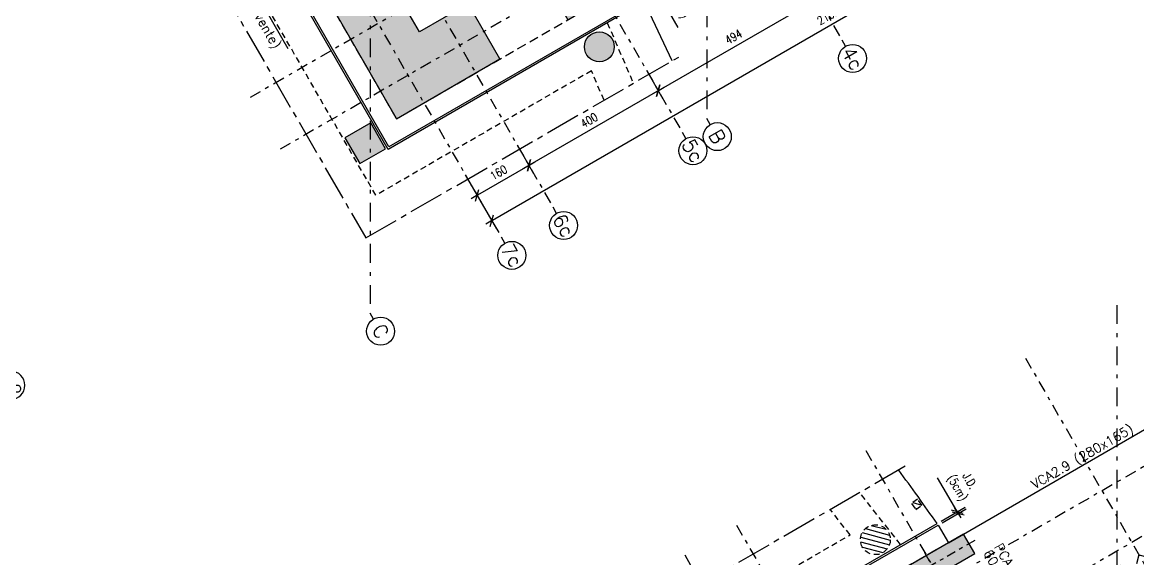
# Model space of a CAD drawing. Header units: metres. Extents: x 661733 to 661987, y 8168511 to 8168781.
# Drawn here: x 661889.89 to 661919.77, y 8168649.71 to 8168664.07 of the extents above; entities that cross this region are included whole.
import ezdxf
from ezdxf.enums import TextEntityAlignment as Align

# ---------------------------------------------------------------- set-up
doc = ezdxf.new("R2010")
doc.units = ezdxf.units.M
doc.header["$MEASUREMENT"] = 0
for name, pattern in [('SPX-CAMPANARIO$0$CENTER2', [1.125, 0.75, -0.125, 0.125, -0.125]), ('SPX-CAMPANARIO$0$DASHDOT2', [0.5, 0.25, -0.125, 0, -0.125]), ('SPX-CAMPANARIO$0$HIDDEN2', [0.1875, 0.125, -0.0625])]:
    doc.linetypes.add(name, pattern=pattern)
doc.layers.get('0').update_dxf_attribs({"linetype": 'CONTINUOUS'})
doc.layers.get('Defpoints').update_dxf_attribs({"linetype": 'CONTINUOUS'})
for name, color, linetype in [('SPX-CAMPANARIO$0$SP 00 Me1', 9, 'SPX-CAMPANARIO$0$DASHDOT2'), ('SPX-CAMPANARIO$0$SP0Me1', 9, 'SPX-CAMPANARIO$0$DASHDOT2'), ('SPX-CAMPANARIO$0$SP1CRT1', 3, 'CONTINUOUS'), ('SPX-CAMPANARIO$0$SP1INV1', 5, 'SPX-CAMPANARIO$0$HIDDEN2'), ('SPX-CAMPANARIO$0$SP1VST1', 2, 'CONTINUOUS'), ('SPX-CAMPANARIO$0$SP1VST2', 1, 'CONTINUOUS'), ('SPX-CAMPANARIO$0$SP2INV1', 5, 'SPX-CAMPANARIO$0$HIDDEN2'), ('SPX-CAMPANARIO$0$SP3HT2', 254, 'CONTINUOUS'), ('SPX-CAMPANARIO$0$SP3HT3', 9, 'CONTINUOUS'), ('SPX-CAMPANARIO$0$SP4DIM1', 5, 'CONTINUOUS'), ('SPX-CAMPANARIO$0$SP4TN 1', 5, 'CONTINUOUS'), ('SPX-CAMPANARIO$0$SP4TXT 2', 2, 'CONTINUOUS')]:
    doc.layers.add(name, color=color, linetype=linetype)
doc.styles.add('SPX-CAMPANARIO$0$SP_T-Geral', font='romans.shx')
doc.styles.add('SPX-CAMPANARIO$0$SP_TD_w.8', font='romans.shx', dxfattribs={"width": 0.8})
doc.dimstyles.new('SPX-CAMPANARIO$0$SP_D125cm_18', dxfattribs={"dimtxt": 0.225, "dimasz": 0.025, "dimexe": 0.25, "dimexo": 0.125, "dimgap": 0.125, "dimtad": 1, "dimdec": 1, "dimlfac": 100, "dimdsep": 46, "dimtxsty": 'SPX-CAMPANARIO$0$SP_TD_w.8', "dimblk": 'SPX-CAMPANARIO$0$TIC', "dimcen": 0.0125, "dimdle": 0.125, "dimclrt": 2, "dimadec": 3, "dimazin": 2, "dimtfac": 1, "dimtdec": 1, "dimtmove": 0, "dimatfit": 3, "dimfxl": 0.2, "dimtolj": 1, "dimtzin": 0, "dimarcsym": 0})
pattern_1 = [(345, (661313.91045, 8168481.81246), (0.03235238, 0.120740728), [])]

# ---------------------------------------------------------------- blocks, each defined once
blk = doc.blocks.new('*U61')
at = {"layer": 'SPX-CAMPANARIO$0$SP 00 Me1', "color": 0, "linetype": 'Continuous'}
blk.add_line((0, -0.15), (0, 0), dxfattribs=at)
blk.add_circle((0, -0.45), 0.3, dxfattribs=at)
at = {"layer": 'SPX-CAMPANARIO$0$SP 00 Me1', "color": 0, "linetype": 'Continuous', "style": 'SPX-CAMPANARIO$0$SP_T-Geral'}
blk.add_attdef('EIXO?', text='', height=0.3, dxfattribs=at).set_placement((0, -0.45), align=Align.MIDDLE_CENTER)
blk = doc.blocks.new('SPX-CAMPANARIO$0$TIC')
at = {"color": 2, "linetype": 'Continuous'}
blk.add_line((4.6, 4.6), (-4.6, -4.6), dxfattribs=at)
at = {"color": 5}
blk.add_line((-1, 0), (7.5, 0), dxfattribs=at)
blk = doc.blocks.new('*D84')
at = {"layer": 'Defpoints', "color": 0, "linetype": 'Continuous', "transparency": 16777216}
for p in [(13.484, -8.939), (14.244, -8.939), (13.484, -10.539)]:
    blk.add_point(p, dxfattribs=at)
at = {"layer": 'SPX-CAMPANARIO$0$SP4DIM1', "color": 0, "linetype": 'Continuous', "lineweight": -2, "transparency": 16777216}
for p, q in [((13.609, -8.939), (14.494, -8.939)), ((14.244, -10.514), (14.244, -8.964)), ((13.609, -10.539), (14.494, -10.539))]:
    blk.add_line(p, q, dxfattribs=at)
at = {"layer": 'SPX-CAMPANARIO$0$SP4DIM1', "color": 0, "linetype": 'Continuous', "lineweight": -2, "transparency": 16777216, "xscale": 0.025, "yscale": 0.025, "zscale": 0.025}
for p, rotation in [((14.244, -8.939), 90), ((14.244, -10.539), 270)]:
    blk.add_blockref('SPX-CAMPANARIO$0$TIC', p, dxfattribs=dict(at, rotation=rotation))
at = {"layer": 'SPX-CAMPANARIO$0$SP4DIM1', "color": 2, "linetype": 'Continuous', "transparency": 16777216, "insert": (14.006, -9.739), "char_height": 0.225, "attachment_point": 5, "rotation": 90, "style": 'SPX-CAMPANARIO$0$SP_TD_w.8'}
blk.add_mtext('\\A1;160', dxfattribs=at)
blk = doc.blocks.new('*D85')
at = {"layer": 'Defpoints', "color": 0, "linetype": 'Continuous', "transparency": 16777216}
for p in [(13.484, -4.939), (13.484, -8.939), (14.244, -8.939)]:
    blk.add_point(p, dxfattribs=at)
at = {"layer": 'SPX-CAMPANARIO$0$SP4DIM1', "color": 0, "linetype": 'Continuous', "lineweight": -2, "transparency": 16777216}
for p, q in [((13.609, -4.939), (14.494, -4.939)), ((14.244, -4.964), (14.244, -8.914)), ((13.609, -8.939), (14.494, -8.939))]:
    blk.add_line(p, q, dxfattribs=at)
at = {"layer": 'SPX-CAMPANARIO$0$SP4DIM1', "color": 0, "linetype": 'Continuous', "lineweight": -2, "transparency": 16777216, "xscale": 0.025, "yscale": 0.025, "zscale": 0.025}
for p, rotation in [((14.244, -4.939), 90), ((14.244, -8.939), 270)]:
    blk.add_blockref('SPX-CAMPANARIO$0$TIC', p, dxfattribs=dict(at, rotation=rotation))
at = {"layer": 'SPX-CAMPANARIO$0$SP4DIM1', "color": 2, "linetype": 'Continuous', "transparency": 16777216, "insert": (14.006, -6.939), "char_height": 0.225, "attachment_point": 5, "rotation": 90, "style": 'SPX-CAMPANARIO$0$SP_TD_w.8'}
blk.add_mtext('\\A1;400', dxfattribs=at)
blk = doc.blocks.new('*D86')
at = {"layer": 'Defpoints', "color": 0, "linetype": 'Continuous', "transparency": 16777216}
for p in [(13.484, 0), (14.244, 0), (13.484, -4.939)]:
    blk.add_point(p, dxfattribs=at)
at = {"layer": 'SPX-CAMPANARIO$0$SP4DIM1', "color": 0, "linetype": 'Continuous', "lineweight": -2, "transparency": 16777216}
for p, q in [((13.609, 0), (14.494, 0)), ((14.244, -4.914), (14.244, -0.025)), ((13.609, -4.939), (14.494, -4.939))]:
    blk.add_line(p, q, dxfattribs=at)
at = {"layer": 'SPX-CAMPANARIO$0$SP4DIM1', "color": 0, "linetype": 'Continuous', "lineweight": -2, "transparency": 16777216, "xscale": 0.025, "yscale": 0.025, "zscale": 0.025}
for p, rotation in [((14.244, 0), 90), ((14.244, -4.939), 270)]:
    blk.add_blockref('SPX-CAMPANARIO$0$TIC', p, dxfattribs=dict(at, rotation=rotation))
at = {"layer": 'SPX-CAMPANARIO$0$SP4DIM1', "color": 2, "linetype": 'Continuous', "transparency": 16777216, "insert": (14.006, -2.47), "char_height": 0.225, "attachment_point": 5, "rotation": 90, "style": 'SPX-CAMPANARIO$0$SP_TD_w.8'}
blk.add_mtext('\\A1;494', dxfattribs=at)
blk = doc.blocks.new('*D90')
at = {"layer": 'Defpoints', "color": 0, "linetype": 'Continuous', "transparency": 16777216}
for p in [(14.267, 10.539), (15.027, 10.539), (14.267, -10.539)]:
    blk.add_point(p, dxfattribs=at)
at = {"layer": 'SPX-CAMPANARIO$0$SP4DIM1', "color": 0, "linetype": 'Continuous', "lineweight": -2, "transparency": 16777216}
for p, q in [((14.392, 10.539), (15.277, 10.539)), ((15.027, -10.514), (15.027, 10.514)), ((14.392, -10.539), (15.277, -10.539))]:
    blk.add_line(p, q, dxfattribs=at)
at = {"layer": 'SPX-CAMPANARIO$0$SP4DIM1', "color": 0, "linetype": 'Continuous', "lineweight": -2, "transparency": 16777216, "xscale": 0.025, "yscale": 0.025, "zscale": 0.025}
for p, rotation in [((15.027, 10.539), 90), ((15.027, -10.539), 270)]:
    blk.add_blockref('SPX-CAMPANARIO$0$TIC', p, dxfattribs=dict(at, rotation=rotation))
at = {"layer": 'SPX-CAMPANARIO$0$SP4DIM1', "color": 2, "linetype": 'Continuous', "transparency": 16777216, "insert": (14.789, 0), "char_height": 0.225, "attachment_point": 5, "rotation": 90, "style": 'SPX-CAMPANARIO$0$SP_TD_w.8'}
blk.add_mtext('\\A1;2108', dxfattribs=at)
blk = doc.blocks.new('*D91')
at = {"layer": 'Defpoints', "color": 0, "linetype": 'Continuous', "transparency": 16777216}
for p in [(10.539, 15.539), (12.403, 15.539), (11.2, 14.127), (-5.021, -14.639), (10.539, -14.639)]:
    blk.add_point(p, dxfattribs=at)
at = {"layer": 'SPX-CAMPANARIO$0$SP4DIM1', "color": 0, "linetype": 'Continuous', "lineweight": -2, "transparency": 16777216}
blk.add_arc((10.539, 12.312), 1.931, 60.7418, 89.2582, dxfattribs=at)
at = {"layer": 'SPX-CAMPANARIO$0$SP4DIM1', "color": 0, "linetype": 'Continuous', "lineweight": -2, "transparency": 16777216, "xscale": 0.025, "yscale": 0.025, "zscale": 0.025}
for p, rotation in [((10.539, 14.243), 179.6291151257718), ((11.505, 13.984), 330.3708836166287)]:
    blk.add_blockref('SPX-CAMPANARIO$0$TIC', p, dxfattribs=dict(at, rotation=rotation))
at = {"layer": 'SPX-CAMPANARIO$0$SP4DIM1', "color": 2, "linetype": 'Continuous', "transparency": 16777216, "insert": (11.101, 14.407), "char_height": 0.225, "attachment_point": 5, "rotation": 345, "style": 'SPX-CAMPANARIO$0$SP_TD_w.8'}
blk.add_mtext('\\A1;30°', dxfattribs=at)
blk = doc.blocks.new('*D92')
at = {"layer": 'Defpoints', "color": 0, "linetype": 'Continuous', "transparency": 16777216}
for p in [(1.895, 15.539), (-14.639, 10.539), (15.539, 10.539), (13.397, 9.505), (15.539, 7.662)]:
    blk.add_point(p, dxfattribs=at)
at = {"layer": 'SPX-CAMPANARIO$0$SP4DIM1', "color": 0, "linetype": 'Continuous', "lineweight": -2, "transparency": 16777216}
blk.add_arc((10.555, 10.539), 3.024, 330.4737, 359.5263, dxfattribs=at)
at = {"layer": 'SPX-CAMPANARIO$0$SP4DIM1', "color": 0, "linetype": 'Continuous', "lineweight": -2, "transparency": 16777216, "xscale": 0.025, "yscale": 0.025, "zscale": 0.025}
for p, rotation in [((13.579, 10.539), 89.76313876443008), ((13.174, 9.027), 240.2368611810396)]:
    blk.add_blockref('SPX-CAMPANARIO$0$TIC', p, dxfattribs=dict(at, rotation=rotation))
at = {"layer": 'SPX-CAMPANARIO$0$SP4DIM1', "color": 2, "linetype": 'Continuous', "transparency": 16777216, "insert": (13.247, 9.818), "char_height": 0.225, "attachment_point": 5, "rotation": 75, "style": 'SPX-CAMPANARIO$0$SP_TD_w.8'}
blk.add_mtext('\\A1;30°', dxfattribs=at)
blk = doc.blocks.new('SPX-CAMPANARIO$0$SP_P_L')
at = {"layer": 'SPX-CAMPANARIO$0$SP3HT2', "ltscale": 10}
h = blk.add_hatch(color=256, dxfattribs=at)
h.dxf.hatch_style = 1
h.paths.add_polyline_path([(-2.35, 0.85), (0.85, 0.85), (0.85, -2.35), (-0.85, -2.35), (-0.85, -0.85), (-2.35, -0.85)])
at = {"layer": 'SPX-CAMPANARIO$0$SP1CRT1', "ltscale": 10}
blk.add_lwpolyline([(-2.35, 0.85), (0.85, 0.85), (0.85, -2.35), (-0.85, -2.35), (-0.85, -0.85), (-2.35, -0.85), (-2.35, 0.85)], dxfattribs=at)
blk = doc.blocks.new('SPX-CAMPANARIO$0$SP_P_60_230')
at = {"layer": 'SPX-CAMPANARIO$0$SP3HT2', "linetype": 'Continuous'}
h = blk.add_hatch(color=256, dxfattribs=at)
h.dxf.hatch_style = 1
h.paths.add_polyline_path([(-0.3, -1.23), (0.3, -1.23), (0.3, 1.07), (-0.3, 1.07)])
at = {"layer": 'SPX-CAMPANARIO$0$SP0Me1'}
for p, q in [((0, 1.24), (0, -1.4)), ((0.47, -0.08), (-0.47, -0.08))]:
    blk.add_line(p, q, dxfattribs=at)
at = {"layer": 'SPX-CAMPANARIO$0$SP1CRT1', "ltscale": 10}
blk.add_lwpolyline([(-0.3, -1.23), (0.3, -1.23), (0.3, 1.07), (-0.3, 1.07)], close=True, dxfattribs=at)
blk = doc.blocks.new('*D57')
at = {"layer": 'Defpoints', "color": 0, "linetype": 'Continuous', "transparency": 16777216}
for p in [(-3.938, 0), (-3.178, 0), (-3.178, -2.725)]:
    blk.add_point(p, dxfattribs=at)
at = {"layer": 'SPX-CAMPANARIO$0$SP4DIM1', "color": 0, "linetype": 'Continuous', "lineweight": -2, "transparency": 16777216}
for p, q in [((-3.303, 0), (-4.188, 0)), ((-3.938, -2.7), (-3.938, -0.025)), ((-3.303, -2.725), (-4.188, -2.725))]:
    blk.add_line(p, q, dxfattribs=at)
at = {"layer": 'SPX-CAMPANARIO$0$SP4DIM1', "color": 0, "linetype": 'Continuous', "lineweight": -2, "transparency": 16777216, "xscale": 0.025, "yscale": 0.025, "zscale": 0.025}
for p, rotation in [((-3.938, 0), 90), ((-3.938, -2.725), 270)]:
    blk.add_blockref('SPX-CAMPANARIO$0$TIC', p, dxfattribs=dict(at, rotation=rotation))
at = {"layer": 'SPX-CAMPANARIO$0$SP4DIM1', "color": 2, "linetype": 'Continuous', "transparency": 16777216, "insert": (-4.175, -1.363), "char_height": 0.225, "attachment_point": 5, "rotation": 90, "style": 'SPX-CAMPANARIO$0$SP_TD_w.8'}
blk.add_mtext('\\A1;273', dxfattribs=at)
blk = doc.blocks.new('*D58')
at = {"layer": 'Defpoints', "color": 0, "linetype": 'Continuous', "transparency": 16777216}
for p in [(-3.178, 2.725), (-3.938, 0), (-3.178, 0)]:
    blk.add_point(p, dxfattribs=at)
at = {"layer": 'SPX-CAMPANARIO$0$SP4DIM1', "color": 0, "linetype": 'Continuous', "lineweight": -2, "transparency": 16777216}
for p, q in [((-3.303, 2.725), (-4.188, 2.725)), ((-3.938, 2.7), (-3.938, 0.025)), ((-3.303, 0), (-4.188, 0))]:
    blk.add_line(p, q, dxfattribs=at)
at = {"layer": 'SPX-CAMPANARIO$0$SP4DIM1', "color": 0, "linetype": 'Continuous', "lineweight": -2, "transparency": 16777216, "xscale": 0.025, "yscale": 0.025, "zscale": 0.025}
for p, rotation in [((-3.938, 2.725), 90), ((-3.938, 0), 270)]:
    blk.add_blockref('SPX-CAMPANARIO$0$TIC', p, dxfattribs=dict(at, rotation=rotation))
at = {"layer": 'SPX-CAMPANARIO$0$SP4DIM1', "color": 2, "linetype": 'Continuous', "transparency": 16777216, "insert": (-4.175, 1.362), "char_height": 0.225, "attachment_point": 5, "rotation": 90, "style": 'SPX-CAMPANARIO$0$SP_TD_w.8'}
blk.add_mtext('\\A1;273', dxfattribs=at)
blk = doc.blocks.new('*D53')
at = {"layer": 'Defpoints', "color": 0, "linetype": 'Continuous', "transparency": 16777216}
for p in [(661906.362, 8168664.573), (661906.925, 8168664.84), (661906.387, 8168664.529)]:
    blk.add_point(p, dxfattribs=at)
at = {"layer": 'SPX-CAMPANARIO$0$SP4DIM1', "color": 0, "linetype": 'Continuous', "lineweight": -2, "transparency": 16777216}
for p, q in [((661906.47, 8168664.635), (661907.116, 8168665.008)), ((661906.495, 8168664.592), (661907.141, 8168664.965)), ((661906.887, 8168664.905), (661906.875, 8168664.926)), ((661906.9, 8168664.883), (661906.925, 8168664.84)), ((661906.937, 8168664.818), (661907.452, 8168663.927))]:
    blk.add_line(p, q, dxfattribs=at)
at = {"layer": 'SPX-CAMPANARIO$0$SP4DIM1', "color": 0, "linetype": 'Continuous', "lineweight": -2, "transparency": 16777216, "xscale": 0.025, "yscale": 0.025, "zscale": 0.025}
for p, rotation in [((661906.925, 8168664.84), 120.0000000184052), ((661906.9, 8168664.883), 300.0000000184053)]:
    blk.add_blockref('SPX-CAMPANARIO$0$TIC', p, dxfattribs=dict(at, rotation=rotation))
at = {"layer": 'SPX-CAMPANARIO$0$SP4DIM1', "color": 2, "linetype": 'Continuous', "transparency": 16777216, "insert": (661907.62, 8168664.604), "char_height": 0.225, "attachment_point": 5, "rotation": 300, "style": 'SPX-CAMPANARIO$0$SP_TD_w.8'}
blk.add_mtext('\\A1;J.D.\\P(5cm)', dxfattribs=at)
blk = doc.blocks.new('*D54')
at = {"layer": 'Defpoints', "color": 0, "linetype": 'Continuous', "transparency": 16777216}
for p in [(661914.935, 8168650.965), (661914.397, 8168650.654), (661914.422, 8168650.611)]:
    blk.add_point(p, dxfattribs=at)
at = {"layer": 'SPX-CAMPANARIO$0$SP4DIM1', "color": 0, "linetype": 'Continuous', "lineweight": -2, "transparency": 16777216}
for p, q in [((661914.923, 8168650.987), (661914.408, 8168651.878)), ((661914.506, 8168650.717), (661915.152, 8168651.09)), ((661914.531, 8168650.674), (661915.177, 8168651.047)), ((661914.96, 8168650.922), (661914.935, 8168650.965)), ((661914.973, 8168650.9), (661914.985, 8168650.878))]:
    blk.add_line(p, q, dxfattribs=at)
at = {"layer": 'SPX-CAMPANARIO$0$SP4DIM1', "color": 0, "linetype": 'Continuous', "lineweight": -2, "transparency": 16777216, "xscale": 0.025, "yscale": 0.025, "zscale": 0.025}
for p, rotation in [((661914.96, 8168650.922), 120.000000039116), ((661914.935, 8168650.965), 300.000000039116)]:
    blk.add_blockref('SPX-CAMPANARIO$0$TIC', p, dxfattribs=dict(at, rotation=rotation))
at = {"layer": 'SPX-CAMPANARIO$0$SP4DIM1', "color": 2, "linetype": 'Continuous', "transparency": 16777216, "insert": (661915.078, 8168651.685), "char_height": 0.225, "attachment_point": 5, "rotation": 300, "style": 'SPX-CAMPANARIO$0$SP_TD_w.8'}
blk.add_mtext('\\A1;J.D.\\P(5cm)', dxfattribs=at)
blk = doc.blocks.new('SPX-CAMPANARIO$0$PILAR')
at = {"layer": 'SPX-CAMPANARIO$0$SP3HT2', "linetype": 'Continuous'}
h = blk.add_hatch(color=256, dxfattribs=at)
h.dxf.hatch_style = 1
edge = h.paths.add_edge_path()
edge.add_arc((-6743374.729, 4657573.215), 0.7, 0, 360)
at = {"layer": 'SPX-CAMPANARIO$0$SP3HT2'}
h = blk.add_hatch(color=256, dxfattribs=at)
h.dxf.hatch_style = 1
h.paths.add_polyline_path([(-6743375.224, 4657572.72, -0.091556), (-6743375.369, 4657572.929), (-6743378.444, 4657569.854, -0.091556), (-6743378.234, 4657569.71)])
h.paths.add_polyline_path([(-6743375.015, 4657572.576, -0.091556), (-6743375.224, 4657572.72), (-6743378.234, 4657569.71, -0.091556), (-6743378.09, 4657569.5)])
at = {"layer": 'SPX-CAMPANARIO$0$SP3HT2', "linetype": 'Continuous'}
h = blk.add_hatch(color=256, dxfattribs=at)
h.dxf.hatch_style = 1
edge = h.paths.add_edge_path()
edge.add_arc((-6743378.729, 4657569.215), 0.7, 0, 360)
at = {"layer": 'SPX-CAMPANARIO$0$SP 00 Me1', "ltscale": 2}
blk.add_line((-6743378.729, 4657569.215), (-6743374.729, 4657573.215), dxfattribs=at)
at = {"layer": 'SPX-CAMPANARIO$0$SP1CRT1'}
for p, q in [((-6743375.369, 4657572.929), (-6743378.444, 4657569.854)), ((-6743378.09, 4657569.5), (-6743375.015, 4657572.576))]:
    blk.add_line(p, q, dxfattribs=at)
at = {"layer": 'SPX-CAMPANARIO$0$SP1CRT1', "ltscale": 10}
for centre, start, end in [((-6743374.729, 4657573.215), 245.9248, 204.0752), ((-6743378.729, 4657569.215), 65.9248, 24.0752)]:
    blk.add_arc(centre, 0.7, start, end, dxfattribs=at)
blk = doc.blocks.new('SPX-CAMPANARIO$0$SP_EIXOS_CAMP')
at = {"layer": 'SPX-CAMPANARIO$0$SP0Me1', "ltscale": 1.25}
for p, q in [((-10.5393, 15.5393), (-10.5393, -14.6393)), ((-8.9393, 15.5393), (-8.9393, -14.6393)), ((8.9393, 15.5393), (8.9393, -14.6393)), ((10.5393, 15.5393), (10.5393, -14.6393)), ((-14.6393, 0), (15.5393, 0)), ((-14.6393, -4.9393), (15.5393, -4.9393)), ((-14.6393, -8.9393), (15.5393, -8.9393)), ((-14.6393, -10.5393), (15.5393, -10.5393))]:
    blk.add_line(p, q, dxfattribs=at)
at = {"layer": 'SPX-CAMPANARIO$0$SP0Me1', "ltscale": 2}
for p, q in [((-14.6393, 13.2387), (15.5393, -4.185)), ((-14.6393, 2.8246), (15.5393, -14.5991))]:
    blk.add_line(p, q, dxfattribs=at)
at = {"layer": 'SPX-CAMPANARIO$0$SP0Me1'}
ref = blk.add_blockref('*U61', (12.4027, 15.5393), dxfattribs=dict(at, xscale=-1.25, yscale=1.25, zscale=1.25, rotation=180))
ref.add_attrib('EIXO?', '22', dxfattribs={"layer": 'SPX-CAMPANARIO$0$SP 00 Me1', "color": 0, "linetype": 'Continuous', "height": 0.375, "rotation": 0, "style": 'SPX-CAMPANARIO$0$SP_T-Geral'}).set_placement((12.4027, 16.1018), align=Align.MIDDLE_CENTER)
ref = blk.add_blockref('*U61', (15.5393, 0), dxfattribs=dict(at, xscale=1.25, yscale=1.25, zscale=1.25, rotation=90))
ref.add_attrib('EIXO?', '4c', dxfattribs={"layer": 'SPX-CAMPANARIO$0$SP 00 Me1', "color": 0, "linetype": 'Continuous', "height": 0.375, "rotation": 0, "style": 'SPX-CAMPANARIO$0$SP_T-Geral'}).set_placement((16.1018, 0), align=Align.MIDDLE_CENTER)
ref = blk.add_blockref('*U61', (15.5393, -4.185), dxfattribs=dict(at, xscale=1.25, yscale=1.25, zscale=1.25, rotation=90))
ref.add_attrib('EIXO?', 'B', dxfattribs={"layer": 'SPX-CAMPANARIO$0$SP 00 Me1', "color": 0, "linetype": 'Continuous', "height": 0.375, "rotation": 0, "style": 'SPX-CAMPANARIO$0$SP_T-Geral'}).set_placement((16.1018, -4.185), align=Align.MIDDLE_CENTER)
ref = blk.add_blockref('*U61', (15.5393, -4.9393), dxfattribs=dict(at, xscale=1.25, yscale=1.25, zscale=1.25, rotation=90))
ref.add_attrib('EIXO?', '5c', dxfattribs={"layer": 'SPX-CAMPANARIO$0$SP 00 Me1', "color": 0, "linetype": 'Continuous', "height": 0.375, "rotation": 0, "style": 'SPX-CAMPANARIO$0$SP_T-Geral'}).set_placement((16.1018, -4.9393), align=Align.MIDDLE_CENTER)
ref = blk.add_blockref('*U61', (15.5393, -8.9393), dxfattribs=dict(at, xscale=1.25, yscale=1.25, zscale=1.25, rotation=90))
ref.add_attrib('EIXO?', '6c', dxfattribs={"layer": 'SPX-CAMPANARIO$0$SP 00 Me1', "color": 0, "linetype": 'Continuous', "height": 0.375, "rotation": 0, "style": 'SPX-CAMPANARIO$0$SP_T-Geral'}).set_placement((16.1018, -8.9393), align=Align.MIDDLE_CENTER)
ref = blk.add_blockref('*U61', (15.5393, -10.5393), dxfattribs=dict(at, xscale=1.25, yscale=1.25, zscale=1.25, rotation=90))
ref.add_attrib('EIXO?', '7c', dxfattribs={"layer": 'SPX-CAMPANARIO$0$SP 00 Me1', "color": 0, "linetype": 'Continuous', "height": 0.375, "rotation": 0, "style": 'SPX-CAMPANARIO$0$SP_T-Geral'}).set_placement((16.1018, -10.5393), align=Align.MIDDLE_CENTER)
ref = blk.add_blockref('*U61', (15.5393, -14.5991), dxfattribs=dict(at, xscale=1.25, yscale=1.25, zscale=1.25, rotation=90))
ref.add_attrib('EIXO?', 'C', dxfattribs={"layer": 'SPX-CAMPANARIO$0$SP 00 Me1', "color": 0, "linetype": 'Continuous', "height": 0.375, "rotation": 0, "style": 'SPX-CAMPANARIO$0$SP_T-Geral'}).set_placement((16.1018, -14.5991), align=Align.MIDDLE_CENTER)
at = {"layer": 'SPX-CAMPANARIO$0$SP4DIM1', "linetype": 'Continuous'}
for base, line1, line2, picture, middle in [((13.3967, 9.5052), ((1.8951, 15.5393), (15.5393, 7.6618)), ((-14.6393, 10.5393), (15.5393, 10.5393)), '*D92', (13.2466, 9.8182)), ((11.1998, 14.1265), ((10.5393, 15.5393), (10.5393, -14.6393)), ((12.4027, 15.5393), (-5.021, -14.6393)), '*D91', (11.1006, 14.4066))]:
    dim = blk.add_angular_dim_2l(base=base, line1=line1, line2=line2, dimstyle='SPX-CAMPANARIO$0$SP_D125cm_18', dxfattribs=at)
    dim.commit()
    dim.dimension.update_dxf_attribs({"geometry": picture, "text_midpoint": middle})
for base, p1, p2, picture, middle in [((15.0265, 10.5393), (14.2667, -10.5393), (14.2667, 10.5393), '*D90', (14.789, 0)), ((14.2438, 0), (13.484, -4.9393), (13.484, 0), '*D86', (14.0063, -2.4697))]:
    dim = blk.add_linear_dim(base=base, p1=p1, p2=p2, angle=90, dimstyle='SPX-CAMPANARIO$0$SP_D125cm_18', override={"dimdec": 0}, dxfattribs=at)
    dim.commit()
    dim.dimension.update_dxf_attribs({"geometry": picture, "text_midpoint": middle})
for p1, angle, picture, middle in [((13.484, -4.9393), 270, '*D85', (14.0063, -6.9393)), ((13.484, -10.5393), 90, '*D84', (14.0063, -9.7393))]:
    dim = blk.add_linear_dim(base=(14.2438, -8.9393), p1=p1, p2=(13.484, -8.9393), angle=angle, dimstyle='SPX-CAMPANARIO$0$SP_D125cm_18', dxfattribs=at)
    dim.commit()
    dim.dimension.update_dxf_attribs({"geometry": picture, "text_midpoint": middle})
blk = doc.blocks.new('SPX-CAMPANARIO$0$02')
at = {"layer": 'SPX-CAMPANARIO$0$SP1INV1', "ltscale": 2}
for p, q in [((-8.564, 0), (0, 8.564)), ((-8.564, 0.566), (-0.566, 8.564)), ((8.564, 0), (0, 8.564)), ((8.564, 0.566), (0.566, 8.564)), ((5.489, 3.075), (-5.489, 3.075)), ((5.839, 2.725), (-5.839, 2.725)), ((8.564, 0), (0, -8.564)), ((-8.564, 0), (0, -8.564)), ((-8.564, -0.566), (-0.566, -8.564)), ((8.564, -0.566), (0.566, -8.564)), ((5.839, -2.725), (-5.839, -2.725)), ((5.489, -3.075), (-5.489, -3.075))]:
    blk.add_line(p, q, dxfattribs=at)
at = {"layer": 'SPX-CAMPANARIO$0$SP4DIM1', "linetype": 'Continuous'}
for base, p1, p2, angle, picture, middle in [((-3.937713557, -0.000000014), (-3.177936707, 2.72499999), (-3.177936743, -0.000000014), 269.999999146, '*D58', (-4.175213557, 1.362499988)), ((-3.93771356, -0.00000001), (-3.17793669, -2.72500002), (-3.17793674, -0.00000001), 90.00000117, '*D57', (-4.17521356, -1.36250002))]:
    dim = blk.add_linear_dim(base=base, p1=p1, p2=p2, angle=angle, dimstyle='SPX-CAMPANARIO$0$SP_D125cm_18', override={"dimdec": 0}, dxfattribs=at)
    dim.commit()
    dim.dimension.update_dxf_attribs({"geometry": picture, "text_midpoint": middle})
blk = doc.blocks.new('SPX-CAMPANARIO')
at = {"layer": 'SPX-CAMPANARIO$0$SP3HT2'}
h = blk.add_hatch(color=256, dxfattribs=at)
h.dxf.hatch_style = 1
edge = h.paths.add_edge_path()
edge.add_arc((661905.349, 8168663.4105), 0.4, 0, 360)
h = blk.add_hatch(color=256, dxfattribs=at)
h.dxf.hatch_style = 1
h.paths.add_polyline_path([(661898.5324, 8168660.9754), (661898.9324, 8168660.2826), (661899.6252, 8168660.6826), (661899.2252, 8168661.3754)])
at = {"layer": 'SPX-CAMPANARIO$0$SP3HT3'}
h = blk.add_hatch(dxfattribs=at)
h.set_pattern_fill('ANSI31', color=256)
h.set_pattern_definition(pattern_1)
h.paths.add_polyline_path([(661913.7088, 8168651.1877), (661913.8255, 8168651.0253), (661913.9879, 8168651.142), (661913.8713, 8168651.3044)])
h = blk.add_hatch(dxfattribs=at)
h.set_pattern_fill('ANSI31', color=256)
h.set_pattern_definition(pattern_1)
edge = h.paths.add_edge_path()
edge.add_arc((661912.7427, 8168650.2186), 0.4, 0, 360)
at = {"layer": 'SPX-CAMPANARIO$0$SP1CRT1'}
blk.add_lwpolyline([(661898.5324, 8168660.9754), (661898.9324, 8168660.2826), (661899.6252, 8168660.6826), (661899.2252, 8168661.3754)], close=True, dxfattribs=at)
blk.add_circle((661905.349, 8168663.4105), 0.4, dxfattribs=at)
at = {"layer": 'SPX-CAMPANARIO$0$SP1INV1', "ltscale": 1.25}
for points in [[(661905.4757, 8168661.9801), (661905.136, 8168662.7679), (661899.3638, 8168659.4354), (661886.4745, 8168681.7603), (661892.0669, 8168684.9891), (661891.533, 8168685.6648)], [(661905.562, 8168664.0531), (661906.2604, 8168662.4332)], [(661913.4185, 8168650.0892), (661912.3207, 8168651.4786)], [(661925.4757, 8168627.3391), (661925.136, 8168628.1269), (661919.3638, 8168624.7943), (661906.4745, 8168647.1193), (661912.0669, 8168650.3481), (661911.533, 8168651.0238)]]:
    blk.add_lwpolyline(points, dxfattribs=at)
at = {"layer": 'SPX-CAMPANARIO$0$SP1INV1', "ltscale": 2}
for points in [[(661894.6974, 8168684.7758), (661888.5235, 8168681.2113), (661899.9129, 8168661.4844), (661906.2458, 8168665.1407)], [(661914.6974, 8168650.1347), (661908.5235, 8168646.5703), (661919.9129, 8168626.8434), (661926.2458, 8168630.4997)]]:
    blk.add_lwpolyline(points, dxfattribs=at)
at = {"layer": 'SPX-CAMPANARIO$0$SP1VST1'}
for points in [[(661894.6974, 8168684.7758), (661908.2505, 8168692.6006), (661919.6398, 8168672.8737), (661906.2458, 8168665.1407), (661906.5208, 8168664.6644), (661899.7116, 8168660.7331), (661887.7722, 8168681.4126), (661894.4224, 8168685.2521)], [(661926.2458, 8168630.4997), (661926.5208, 8168630.0234), (661919.7116, 8168626.0921), (661907.7722, 8168646.7716), (661914.4224, 8168650.6111), (661914.6974, 8168650.1347), (661928.2505, 8168657.9596), (661939.6398, 8168638.2327)]]:
    blk.add_lwpolyline(points, close=True, dxfattribs=at)
for points in [[(661907.2956, 8168663.0308), (661906.5458, 8168664.6211), (661899.6933, 8168660.6648), (661887.7039, 8168681.4309), (661894.3974, 8168685.2954, 0.0031672), (661893.3685, 8168686.7245, 0.0031672)], [(661927.2956, 8168628.3898), (661926.5458, 8168629.9801), (661919.6933, 8168626.0238), (661907.7039, 8168646.7899), (661914.3974, 8168650.6544, 0.0031672), (661913.3685, 8168652.0835, 0.0031672)]]:
    blk.add_lwpolyline(points, format="xyb", dxfattribs=at)
at = {"layer": 'SPX-CAMPANARIO$0$SP1VST2', "linetype": 'SPX-CAMPANARIO$0$CENTER2', "ltscale": 1.25}
for points in [[(661893.5401, 8168686.8236), (661885.3517, 8168682.096), (661899.0931, 8168658.2951), (661907.4793, 8168663.1369)], [(661913.5401, 8168652.1826), (661905.3517, 8168647.455), (661919.0931, 8168623.6541), (661927.4793, 8168628.4959)]]:
    blk.add_lwpolyline(points, dxfattribs=at)
at = {"layer": 'SPX-CAMPANARIO$0$SP2INV1', "ltscale": 1.25}
blk.add_lwpolyline([(661913.7088, 8168651.1877), (661913.8255, 8168651.0253), (661913.9879, 8168651.142), (661913.8713, 8168651.3044)], close=True, dxfattribs=at)
blk.add_circle((661912.7427, 8168650.2186), 0.4, dxfattribs=at)
at = {"layer": 'SPX-CAMPANARIO$0$SP4TN 1', "color": 9}
blk.add_line((661895.5968, 8168665.8043), (661897.0062, 8168663.3631), dxfattribs=at)
for name, p, rotation in [('SPX-CAMPANARIO$0$PILAR', (1323788.1779, 16337388.7249), 119.9999999372962), ('SPX-CAMPANARIO$0$02', (661924.0817, 8168642.4015), 300.000000039103)]:
    blk.add_blockref(name, p, dxfattribs=dict(rotation=rotation))
at = {"layer": 'SPX-CAMPANARIO$0$SP 00 Me1', "linetype": 'Continuous', "rotation": 300.000000039103}
for p in [(661904.0817, 8168677.0425), (661869.4407, 8168657.0425), (661924.0817, 8168642.4015)]:
    blk.add_blockref('SPX-CAMPANARIO$0$SP_EIXOS_CAMP', p, dxfattribs=at)
at = {"layer": 'SPX-CAMPANARIO$0$SP1CRT1', "xscale": -1, "rotation": 120.0000000391031}
blk.add_blockref('SPX-CAMPANARIO$0$SP_P_L', (661900.224, 8168662.6455), dxfattribs=at)
at = {"layer": 'SPX-CAMPANARIO$0$SP1CRT1', "rotation": 300.000000039103}
for p in [(661905.418, 8168665.0092), (661914.3287, 8168649.5755)]:
    blk.add_blockref('SPX-CAMPANARIO$0$SP_P_60_230', p, dxfattribs=at)
at = {"layer": 'SPX-CAMPANARIO$0$SP4TXT 2', "char_height": 0.25, "line_spacing_factor": 0.8, "style": 'SPX-CAMPANARIO$0$SP_T-Geral'}
for s, insert, attachment_point, rotation in [('(Envolvente)', (661896.1859, 8168664.2615), 5, 300), ('VCA2.9 (280x165)', (661918.387, 8168652.265), 8, 30), ('PCA11\\P60/230', (661915.8434, 8168649.9881), 4, 300)]:
    blk.add_mtext(s, dxfattribs=dict(at, insert=insert, attachment_point=attachment_point, rotation=rotation))
at = {"layer": 'SPX-CAMPANARIO$0$SP4DIM1', "linetype": 'Continuous'}
for base, p1, p2, angle, picture, middle in [((661906.9247, 8168664.8398), (661906.3617, 8168664.5725), (661906.3867, 8168664.5292), 120, '*D53', (661907.6199, 8168664.6036)), ((661914.9354, 8168650.965), (661914.4224, 8168650.6111), (661914.3974, 8168650.6544), 300, '*D54', (661915.0784, 8168651.6851))]:
    dim = blk.add_linear_dim(base=base, p1=p1, p2=p2, angle=angle, text='J.D.\\P(<>cm)', dimstyle='SPX-CAMPANARIO$0$SP_D125cm_18', override={"dimdec": 0}, dxfattribs=at)
    dim.commit()
    dim.dimension.update_dxf_attribs({"geometry": picture, "text_midpoint": middle})

msp = doc.modelspace()

# ---------------------------------------------------------------- block references
msp.add_blockref('SPX-CAMPANARIO', (0, 0))

doc.saveas('drawing.dxf')
